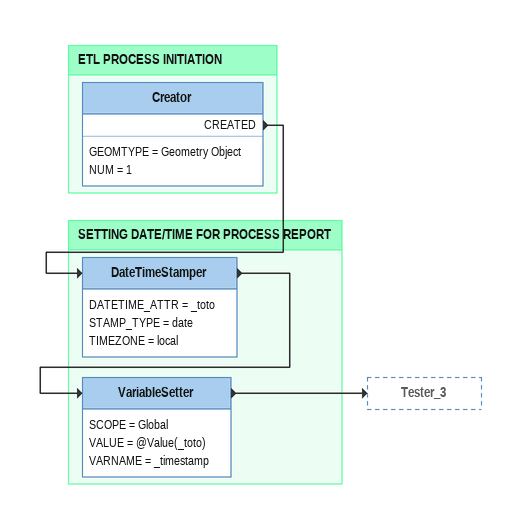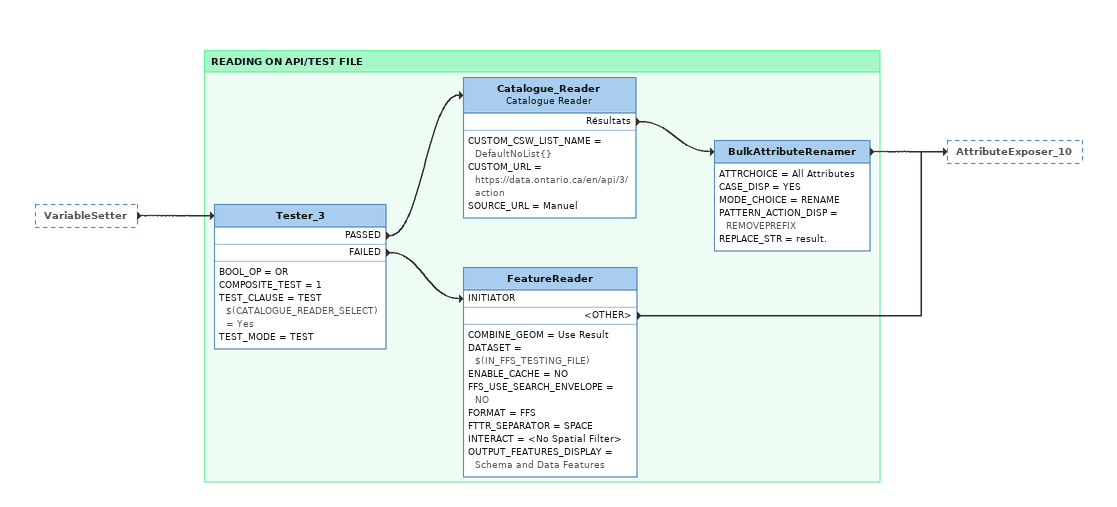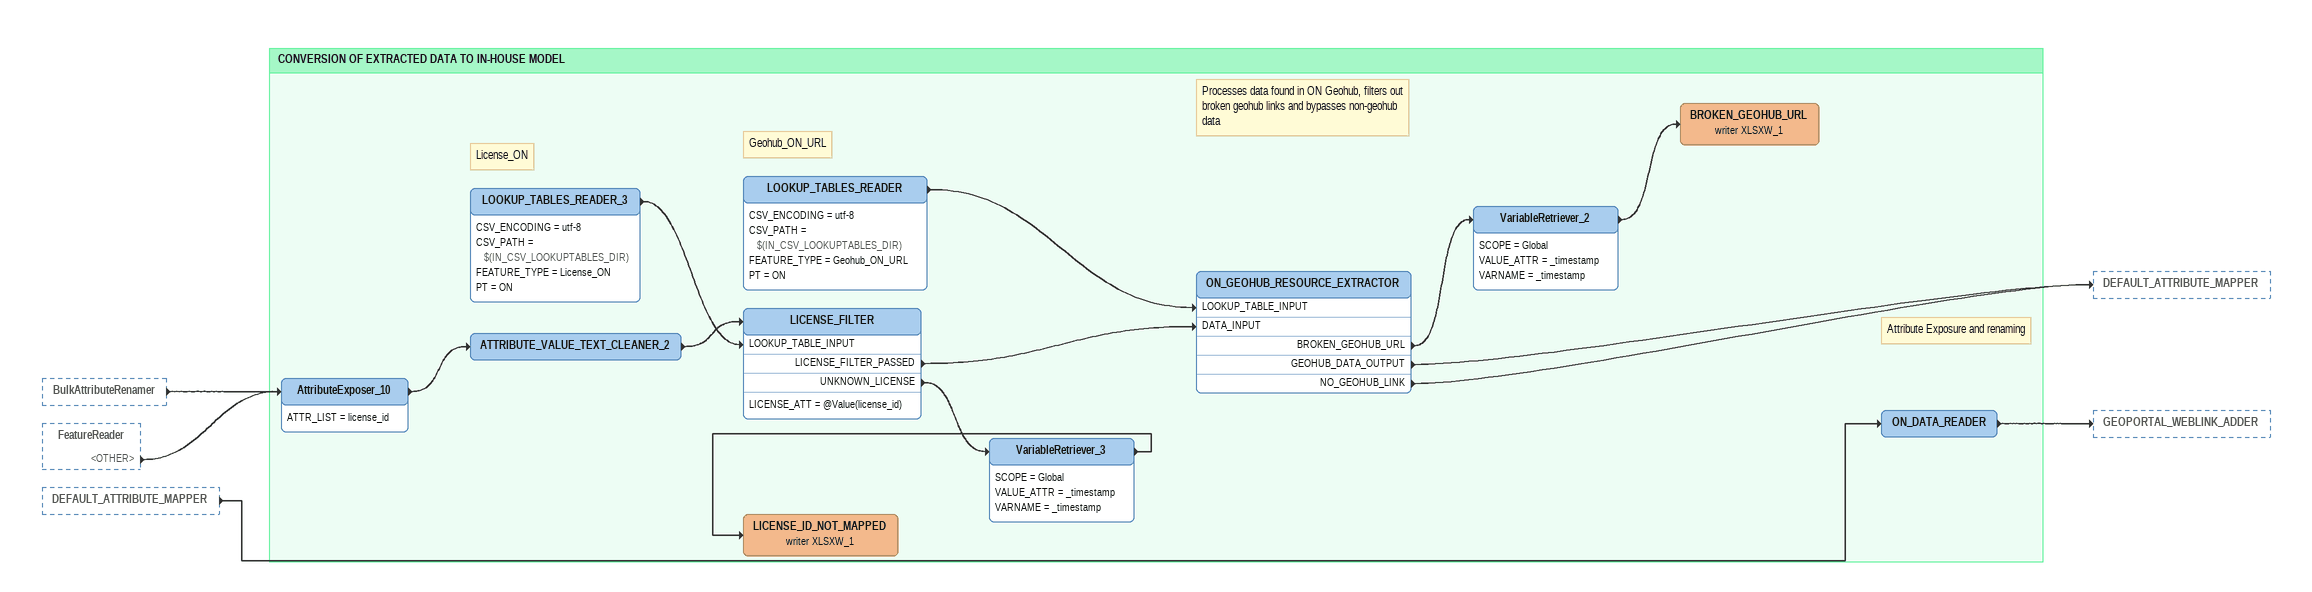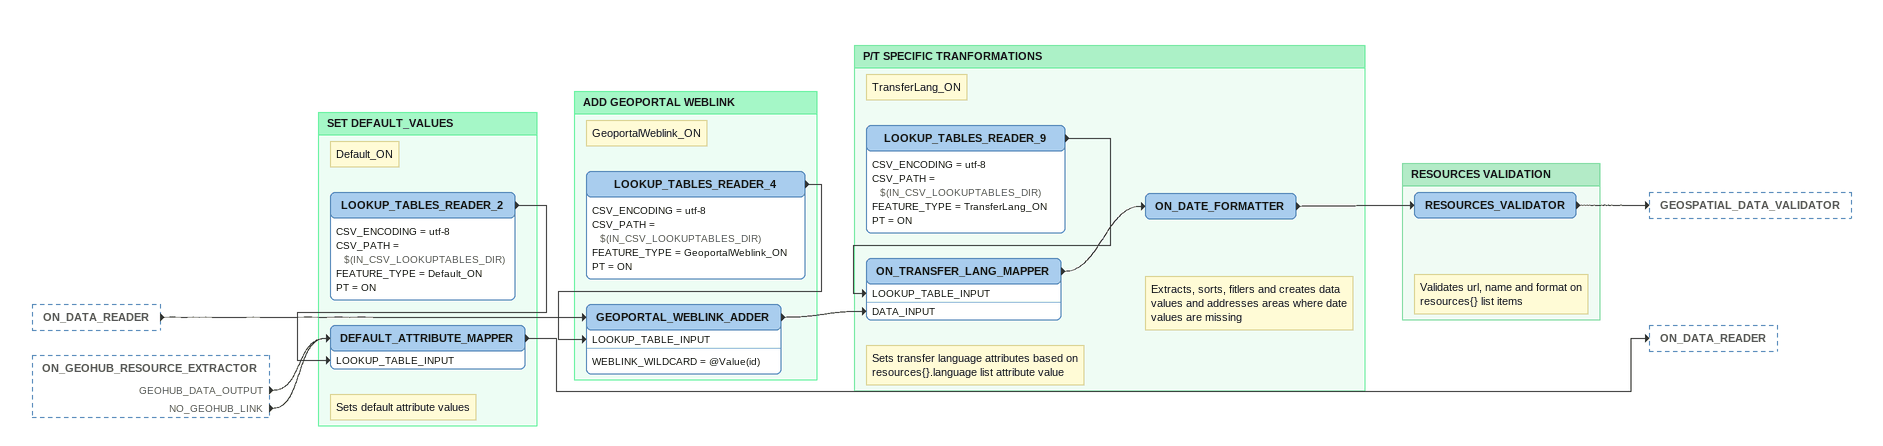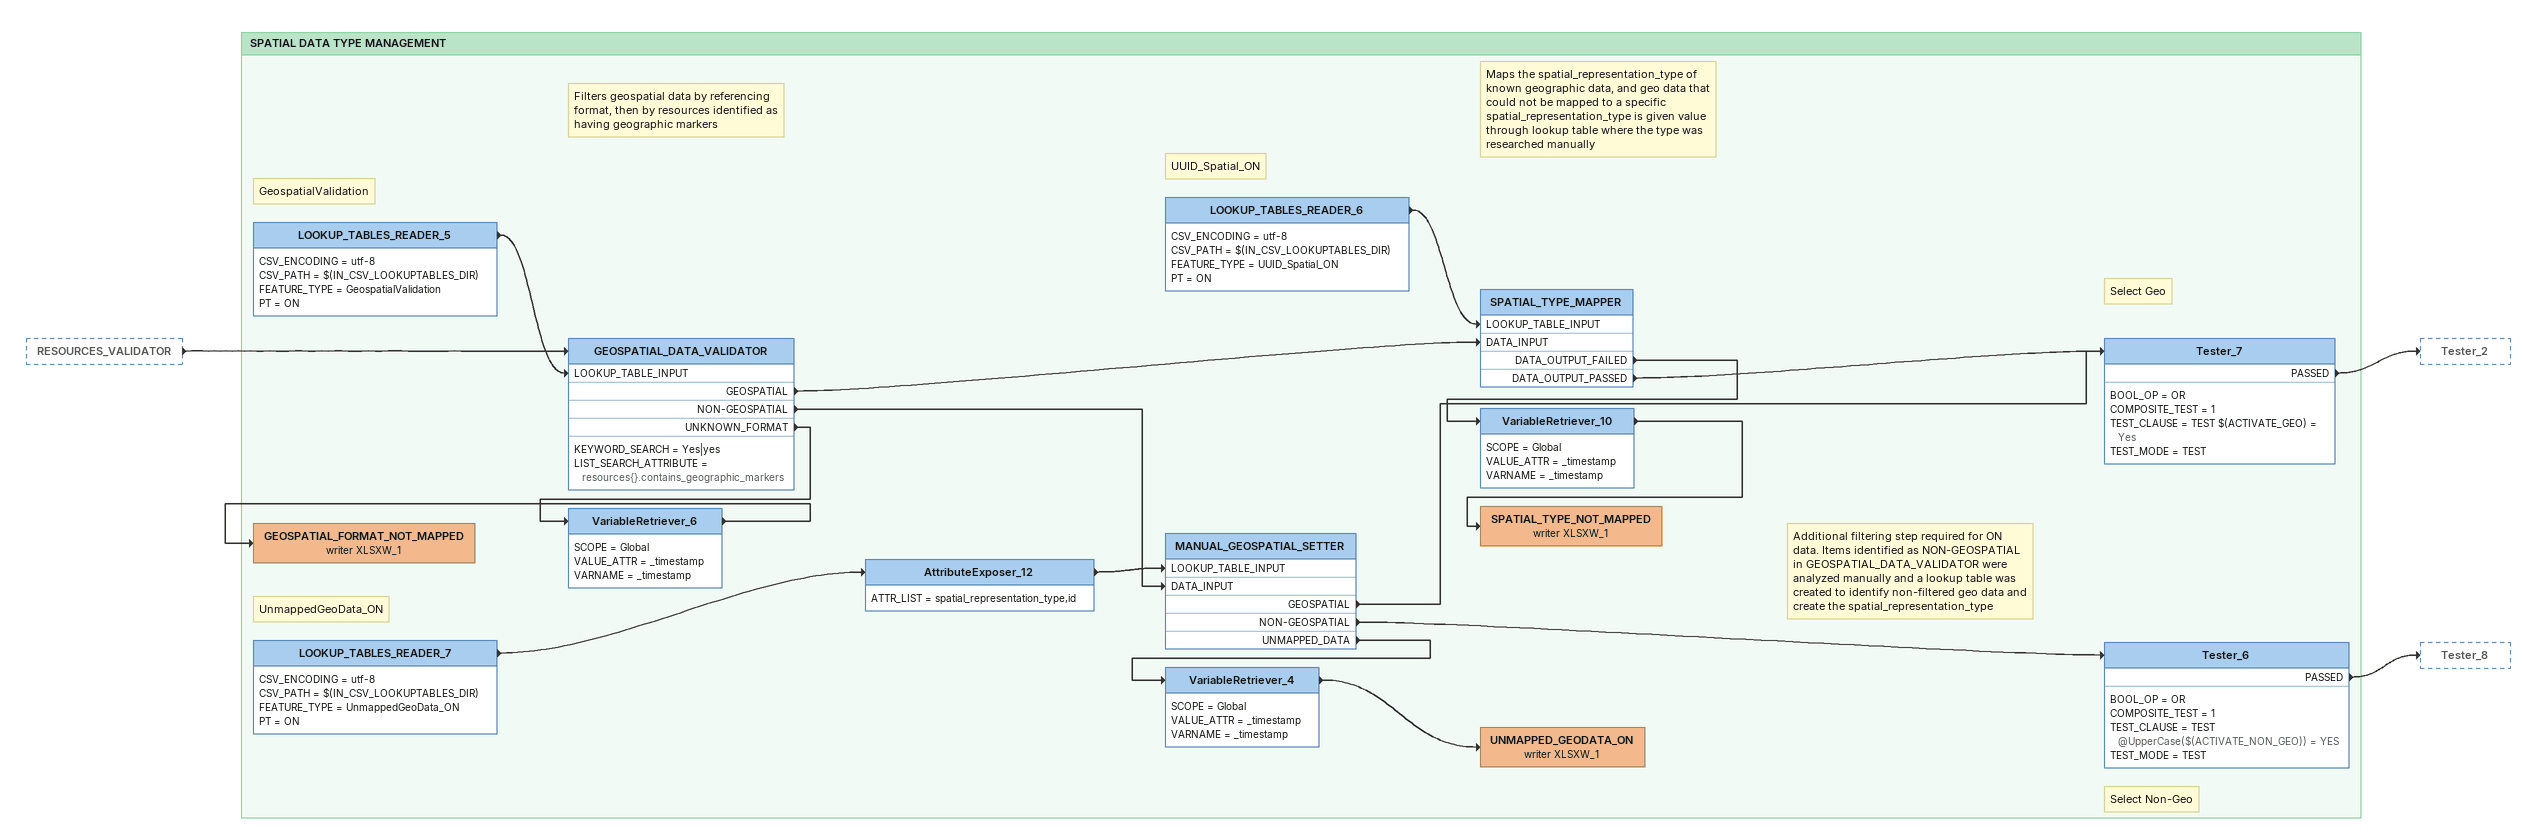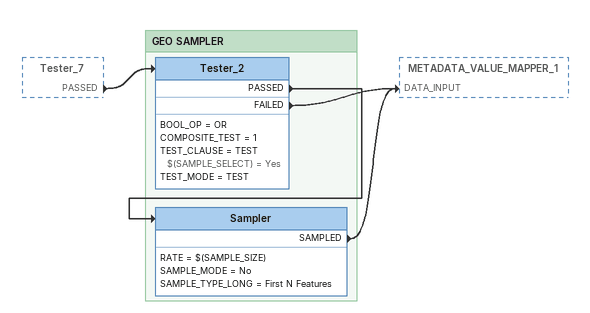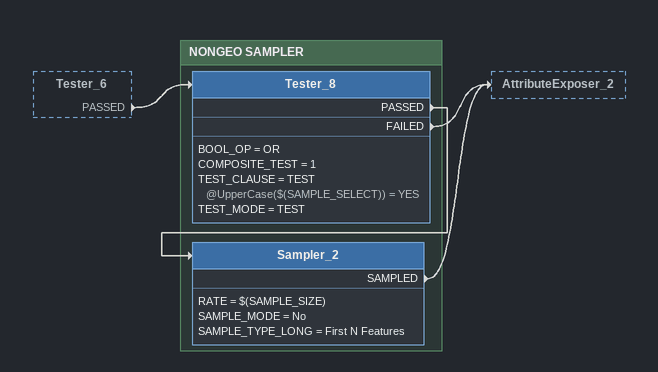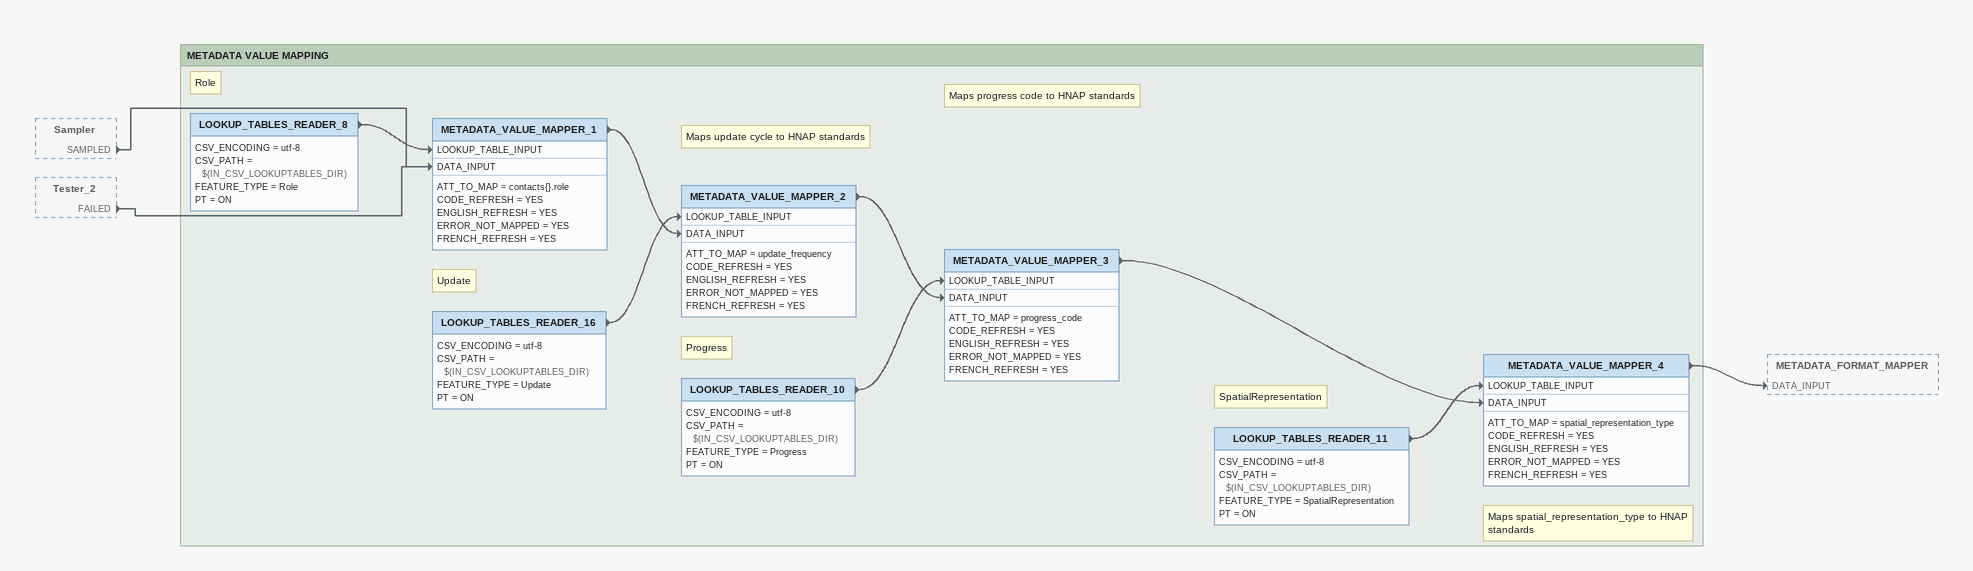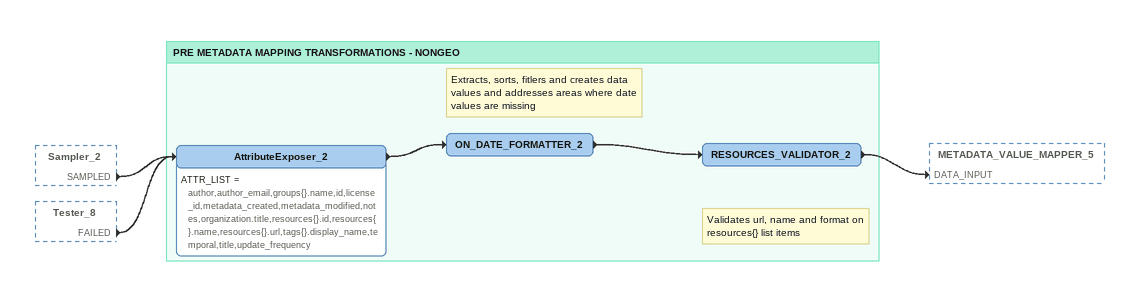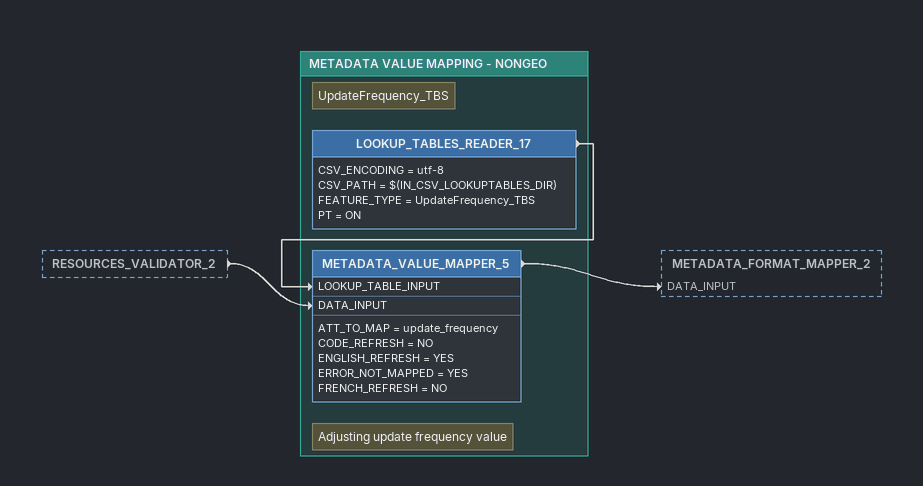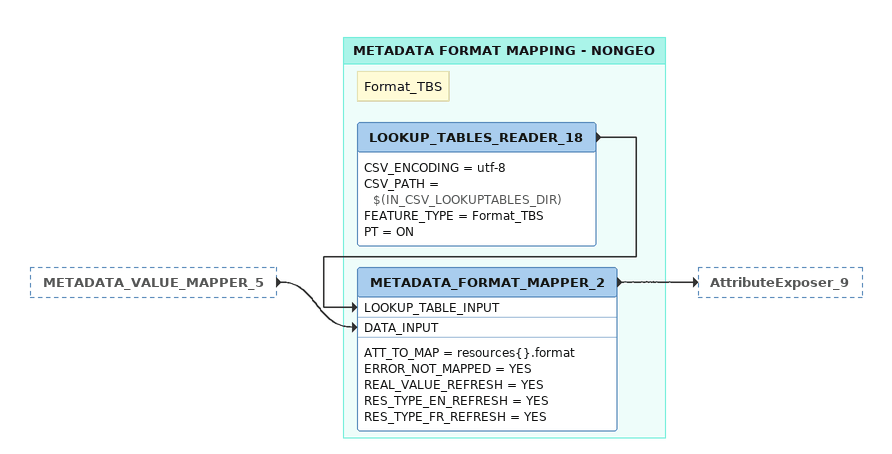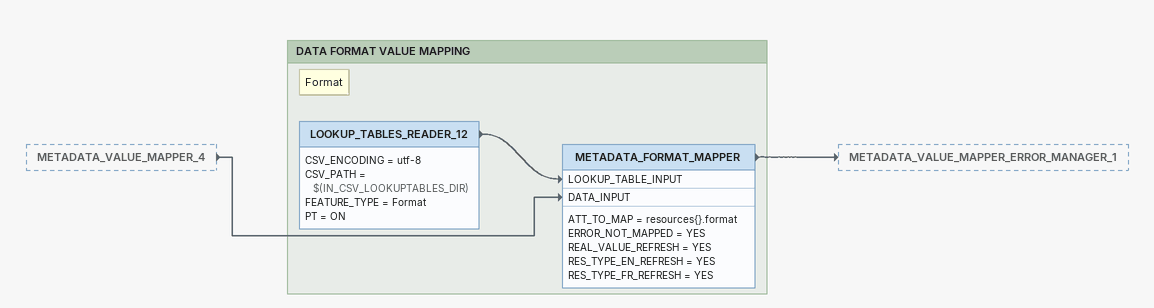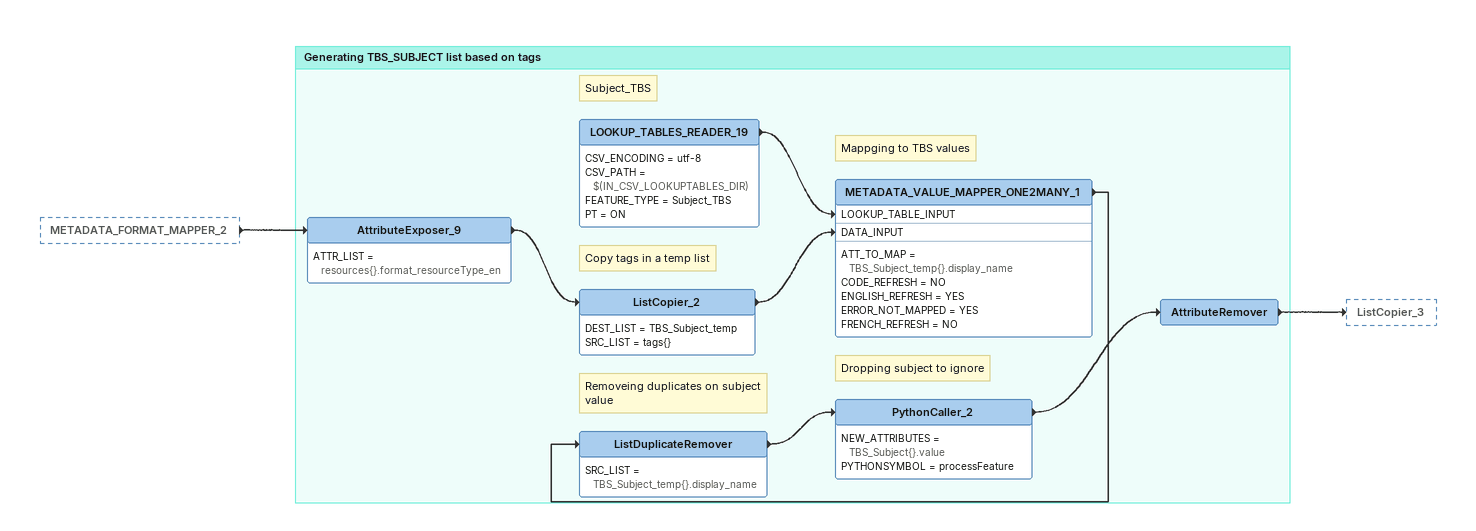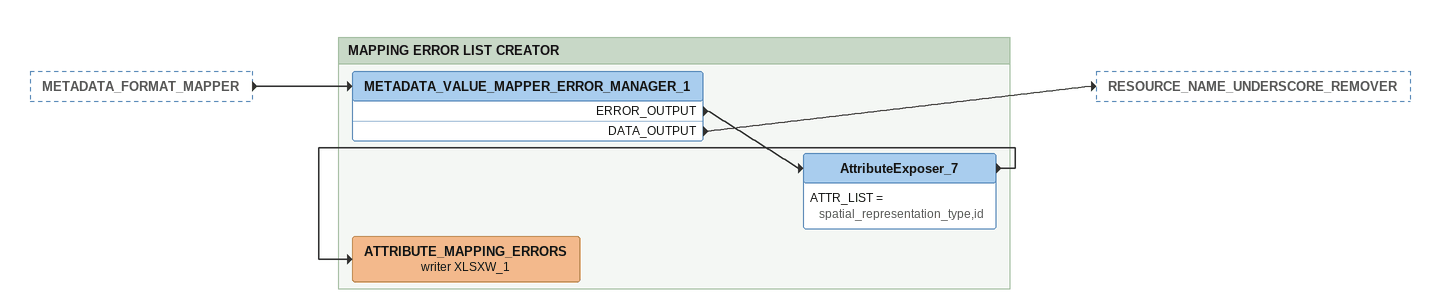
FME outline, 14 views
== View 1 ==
Bookmark: ETL PROCESS INITIATION
Creator
    GEOMTYPE = Geometry Object
    NUM = 1
    CREATED -> DateTimeStamper

Bookmark: SETTING DATE/TIME FOR PROCESS REPORT
DateTimeStamper
    DATETIME_ATTR = _toto
    STAMP_TYPE = date
    TIMEZONE = local
    -> VariableSetter
VariableSetter
    SCOPE = Global
    VALUE = @Value(_toto)
    VARNAME = _timestamp
    -> Tester_3

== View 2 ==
VariableSetter [outside]
    -> Tester_3

Bookmark: READING ON API/TEST FILE
Tester_3
    BOOL_OP = OR
    COMPOSITE_TEST = 1
    TEST_CLAUSE = TEST $(CATALOGUE_READER_SELECT) = Yes
    TEST_MODE = TEST
    PASSED -> Catalogue_Reader
    FAILED -> FeatureReader [INITIATOR]
Catalogue_Reader: Catalogue Reader
    CUSTOM_CSW_LIST_NAME = DefaultNoList{}
    CUSTOM_URL = https://data.ontario.ca/en/api/3/action
    SOURCE_URL = Manuel
    Résultats -> BulkAttributeRenamer
BulkAttributeRenamer
    ATTRCHOICE = All Attributes
    CASE_DISP = YES
    MODE_CHOICE = RENAME
    PATTERN_ACTION_DISP = REMOVEPREFIX
    REPLACE_STR = result.
    -> AttributeExposer_10
FeatureReader
    COMBINE_GEOM = Use Result
    DATASET = $(IN_FFS_TESTING_FILE)
    ENABLE_CACHE = NO
    FFS_USE_SEARCH_ENVELOPE = NO
    FORMAT = FFS
    FTTR_SEPARATOR = SPACE
    INTERACT = <No Spatial Filter>
    OUTPUT_FEATURES_DISPLAY = Schema and Data Features
    <OTHER> -> AttributeExposer_10

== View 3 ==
BulkAttributeRenamer [outside]
    -> AttributeExposer_10
FeatureReader [outside]
    <OTHER> -> AttributeExposer_10
DEFAULT_ATTRIBUTE_MAPPER [outside]
    -> ON_DATA_READER

Bookmark: CONVERSION OF EXTRACTED DATA TO IN-HOUSE MODEL
AttributeExposer_10
    ATTR_LIST = license_id
    -> ATTRIBUTE_VALUE_TEXT_CLEANER_2
ATTRIBUTE_VALUE_TEXT_CLEANER_2
    -> LICENSE_FILTER
Note: License_ON
LOOKUP_TABLES_READER_3
    CSV_ENCODING = utf-8
    CSV_PATH = $(IN_CSV_LOOKUPTABLES_DIR)
    FEATURE_TYPE = License_ON
    PT = ON
    -> LICENSE_FILTER [LOOKUP_TABLE_INPUT]
LICENSE_FILTER
    LICENSE_ATT = @Value(license_id)
    LICENSE_FILTER_PASSED -> ON_GEOHUB_RESOURCE_EXTRACTOR [DATA_INPUT]
    UNKNOWN_LICENSE -> VariableRetriever_3
VariableRetriever_3
    SCOPE = Global
    VALUE_ATTR = _timestamp
    VARNAME = _timestamp
    -> LICENSE_ID_NOT_MAPPED (writer XLSXW_1)
LICENSE_ID_NOT_MAPPED (writer XLSXW_1)
Note: Geohub_ON_URL
LOOKUP_TABLES_READER
    CSV_ENCODING = utf-8
    CSV_PATH = $(IN_CSV_LOOKUPTABLES_DIR)
    FEATURE_TYPE = Geohub_ON_URL
    PT = ON
    -> ON_GEOHUB_RESOURCE_EXTRACTOR [LOOKUP_TABLE_INPUT]
Note: Processes data found in ON Geohub, filters out broken geohub links and bypasses non-geohub data
ON_GEOHUB_RESOURCE_EXTRACTOR
    BROKEN_GEOHUB_URL -> VariableRetriever_2
    GEOHUB_DATA_OUTPUT -> DEFAULT_ATTRIBUTE_MAPPER
    NO_GEOHUB_LINK -> DEFAULT_ATTRIBUTE_MAPPER
VariableRetriever_2
    SCOPE = Global
    VALUE_ATTR = _timestamp
    VARNAME = _timestamp
    -> BROKEN_GEOHUB_URL (writer XLSXW_1)
BROKEN_GEOHUB_URL (writer XLSXW_1)
Note: Attribute Exposure and renaming
ON_DATA_READER
    -> GEOPORTAL_WEBLINK_ADDER

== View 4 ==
ON_DATA_READER [outside]
    -> GEOPORTAL_WEBLINK_ADDER
ON_GEOHUB_RESOURCE_EXTRACTOR [outside]
    GEOHUB_DATA_OUTPUT -> DEFAULT_ATTRIBUTE_MAPPER
    NO_GEOHUB_LINK -> DEFAULT_ATTRIBUTE_MAPPER

Bookmark: SET DEFAULT_VALUES
Note: Default_ON
LOOKUP_TABLES_READER_2
    CSV_ENCODING = utf-8
    CSV_PATH = $(IN_CSV_LOOKUPTABLES_DIR)
    FEATURE_TYPE = Default_ON
    PT = ON
    -> DEFAULT_ATTRIBUTE_MAPPER [LOOKUP_TABLE_INPUT]
Note: Sets default attribute values
DEFAULT_ATTRIBUTE_MAPPER
    -> ON_DATA_READER

Bookmark: ADD GEOPORTAL WEBLINK
Note: GeoportalWeblink_ON
LOOKUP_TABLES_READER_4
    CSV_ENCODING = utf-8
    CSV_PATH = $(IN_CSV_LOOKUPTABLES_DIR)
    FEATURE_TYPE = GeoportalWeblink_ON
    PT = ON
    -> GEOPORTAL_WEBLINK_ADDER [LOOKUP_TABLE_INPUT]
GEOPORTAL_WEBLINK_ADDER
    WEBLINK_WILDCARD = @Value(id)
    -> ON_TRANSFER_LANG_MAPPER [DATA_INPUT]

Bookmark: P/T SPECIFIC TRANFORMATIONS
Note: TransferLang_ON
LOOKUP_TABLES_READER_9
    CSV_ENCODING = utf-8
    CSV_PATH = $(IN_CSV_LOOKUPTABLES_DIR)
    FEATURE_TYPE = TransferLang_ON
    PT = ON
    -> ON_TRANSFER_LANG_MAPPER [LOOKUP_TABLE_INPUT]
Note: Sets transfer language attributes based on resources{}.language list attribute value
ON_TRANSFER_LANG_MAPPER
    -> ON_DATE_FORMATTER
Note: Extracts, sorts, fitlers and creates data values and addresses areas where date values are missing
ON_DATE_FORMATTER
    -> RESOURCES_VALIDATOR

Bookmark: RESOURCES VALIDATION
Note: Validates url, name and format on resources{} list items
RESOURCES_VALIDATOR
    -> GEOSPATIAL_DATA_VALIDATOR

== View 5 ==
RESOURCES_VALIDATOR [outside]
    -> GEOSPATIAL_DATA_VALIDATOR

Bookmark: SPATIAL DATA TYPE MANAGEMENT
Note: GeospatialValidation
LOOKUP_TABLES_READER_5
    CSV_ENCODING = utf-8
    CSV_PATH = $(IN_CSV_LOOKUPTABLES_DIR)
    FEATURE_TYPE = GeospatialValidation
    PT = ON
    -> GEOSPATIAL_DATA_VALIDATOR [LOOKUP_TABLE_INPUT]
Note: Filters geospatial data by referencing format, then by resources identified as having geographic markers
GEOSPATIAL_DATA_VALIDATOR
    KEYWORD_SEARCH = Yes|yes
    LIST_SEARCH_ATTRIBUTE = resources{}.contains_geographic_markers
    GEOSPATIAL -> SPATIAL_TYPE_MAPPER [DATA_INPUT]
    NON-GEOSPATIAL -> MANUAL_GEOSPATIAL_SETTER [DATA_INPUT]
    UNKNOWN_FORMAT -> VariableRetriever_6
VariableRetriever_6
    SCOPE = Global
    VALUE_ATTR = _timestamp
    VARNAME = _timestamp
    -> GEOSPATIAL_FORMAT_NOT_MAPPED (writer XLSXW_1)
GEOSPATIAL_FORMAT_NOT_MAPPED (writer XLSXW_1)
Note: UnmappedGeoData_ON
LOOKUP_TABLES_READER_7
    CSV_ENCODING = utf-8
    CSV_PATH = $(IN_CSV_LOOKUPTABLES_DIR)
    FEATURE_TYPE = UnmappedGeoData_ON
    PT = ON
    -> AttributeExposer_12
AttributeExposer_12
    ATTR_LIST = spatial_representation_type,id
    -> MANUAL_GEOSPATIAL_SETTER [LOOKUP_TABLE_INPUT]
Note: Additional filtering step required for ON data. Items identified as NON-GEOSPATIAL in GEOSPATIAL_DATA_VALIDATOR were analyzed manually and a lookup table was created to identify non-filtered geo data and create the spatial_representation_type
MANUAL_GEOSPATIAL_SETTER
    GEOSPATIAL -> Tester_7
    NON-GEOSPATIAL -> Tester_6
    UNMAPPED_DATA -> VariableRetriever_4
Note: Select Non-Geo
Tester_6
    BOOL_OP = OR
    COMPOSITE_TEST = 1
    TEST_CLAUSE = TEST @UpperCase($(ACTIVATE_NON_GEO)) = YES
    TEST_MODE = TEST
    PASSED -> Tester_8
VariableRetriever_4
    SCOPE = Global
    VALUE_ATTR = _timestamp
    VARNAME = _timestamp
    -> UNMAPPED_GEODATA_ON (writer XLSXW_1)
UNMAPPED_GEODATA_ON (writer XLSXW_1)
Note: UUID_Spatial_ON
LOOKUP_TABLES_READER_6
    CSV_ENCODING = utf-8
    CSV_PATH = $(IN_CSV_LOOKUPTABLES_DIR)
    FEATURE_TYPE = UUID_Spatial_ON
    PT = ON
    -> SPATIAL_TYPE_MAPPER [LOOKUP_TABLE_INPUT]
Note: Maps the spatial_representation_type of known geographic data, and geo data that could not be mapped to a specific spatial_representation_type is given value through lookup table where the type was researched manually
SPATIAL_TYPE_MAPPER
    DATA_OUTPUT_FAILED -> VariableRetriever_10
    DATA_OUTPUT_PASSED -> Tester_7
Note: Select Geo
Tester_7
    BOOL_OP = OR
    COMPOSITE_TEST = 1
    TEST_CLAUSE = TEST $(ACTIVATE_GEO) = Yes
    TEST_MODE = TEST
    PASSED -> Tester_2
VariableRetriever_10
    SCOPE = Global
    VALUE_ATTR = _timestamp
    VARNAME = _timestamp
    -> SPATIAL_TYPE_NOT_MAPPED (writer XLSXW_1)
SPATIAL_TYPE_NOT_MAPPED (writer XLSXW_1)

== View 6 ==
Tester_7 [outside]
    PASSED -> Tester_2

Bookmark: GEO SAMPLER
Tester_2
    BOOL_OP = OR
    COMPOSITE_TEST = 1
    TEST_CLAUSE = TEST $(SAMPLE_SELECT) = Yes
    TEST_MODE = TEST
    PASSED -> Sampler
    FAILED -> METADATA_VALUE_MAPPER_1 [DATA_INPUT]
Sampler
    RATE = $(SAMPLE_SIZE)
    SAMPLE_MODE = No
    SAMPLE_TYPE_LONG = First N Features
    SAMPLED -> METADATA_VALUE_MAPPER_1 [DATA_INPUT]

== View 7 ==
Tester_6 [outside]
    PASSED -> Tester_8

Bookmark: NONGEO SAMPLER
Tester_8
    BOOL_OP = OR
    COMPOSITE_TEST = 1
    TEST_CLAUSE = TEST @UpperCase($(SAMPLE_SELECT)) = YES
    TEST_MODE = TEST
    PASSED -> Sampler_2
    FAILED -> AttributeExposer_2
Sampler_2
    RATE = $(SAMPLE_SIZE)
    SAMPLE_MODE = No
    SAMPLE_TYPE_LONG = First N Features
    SAMPLED -> AttributeExposer_2

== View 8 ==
Sampler [outside]
    SAMPLED -> METADATA_VALUE_MAPPER_1 [DATA_INPUT]
Tester_2 [outside]
    FAILED -> METADATA_VALUE_MAPPER_1 [DATA_INPUT]

Bookmark: METADATA VALUE MAPPING
Note: Role
LOOKUP_TABLES_READER_8
    CSV_ENCODING = utf-8
    CSV_PATH = $(IN_CSV_LOOKUPTABLES_DIR)
    FEATURE_TYPE = Role
    PT = ON
    -> METADATA_VALUE_MAPPER_1 [LOOKUP_TABLE_INPUT]
METADATA_VALUE_MAPPER_1
    ATT_TO_MAP = contacts{}.role
    CODE_REFRESH = YES
    ENGLISH_REFRESH = YES
    ERROR_NOT_MAPPED = YES
    FRENCH_REFRESH = YES
    -> METADATA_VALUE_MAPPER_2 [DATA_INPUT]
Note: Update
LOOKUP_TABLES_READER_16
    CSV_ENCODING = utf-8
    CSV_PATH = $(IN_CSV_LOOKUPTABLES_DIR)
    FEATURE_TYPE = Update
    PT = ON
    -> METADATA_VALUE_MAPPER_2 [LOOKUP_TABLE_INPUT]
Note: Maps update cycle to HNAP standards
METADATA_VALUE_MAPPER_2
    ATT_TO_MAP = update_frequency
    CODE_REFRESH = YES
    ENGLISH_REFRESH = YES
    ERROR_NOT_MAPPED = YES
    FRENCH_REFRESH = YES
    -> METADATA_VALUE_MAPPER_3 [DATA_INPUT]
Note: Progress
LOOKUP_TABLES_READER_10
    CSV_ENCODING = utf-8
    CSV_PATH = $(IN_CSV_LOOKUPTABLES_DIR)
    FEATURE_TYPE = Progress
    PT = ON
    -> METADATA_VALUE_MAPPER_3 [LOOKUP_TABLE_INPUT]
Note: Maps progress code to HNAP standards
METADATA_VALUE_MAPPER_3
    ATT_TO_MAP = progress_code
    CODE_REFRESH = YES
    ENGLISH_REFRESH = YES
    ERROR_NOT_MAPPED = YES
    FRENCH_REFRESH = YES
    -> METADATA_VALUE_MAPPER_4 [DATA_INPUT]
Note: SpatialRepresentation
LOOKUP_TABLES_READER_11
    CSV_ENCODING = utf-8
    CSV_PATH = $(IN_CSV_LOOKUPTABLES_DIR)
    FEATURE_TYPE = SpatialRepresentation
    PT = ON
    -> METADATA_VALUE_MAPPER_4 [LOOKUP_TABLE_INPUT]
Note: Maps spatial_representation_type to HNAP standards
METADATA_VALUE_MAPPER_4
    ATT_TO_MAP = spatial_representation_type
    CODE_REFRESH = YES
    ENGLISH_REFRESH = YES
    ERROR_NOT_MAPPED = YES
    FRENCH_REFRESH = YES
    -> METADATA_FORMAT_MAPPER [DATA_INPUT]

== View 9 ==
Sampler_2 [outside]
    SAMPLED -> AttributeExposer_2
Tester_8 [outside]
    FAILED -> AttributeExposer_2

Bookmark: PRE METADATA MAPPING TRANSFORMATIONS - NONGEO
AttributeExposer_2
    ATTR_LIST = author,author_email,groups{}.name,id,license_id,metadata_created,metadata_modified,notes,organization.title,resources{}.id,resources{}.name,resources{}.url,tags{}.display_name,temporal,title,update_frequency
    -> ON_DATE_FORMATTER_2
Note: Extracts, sorts, fitlers and creates data values and addresses areas where date values are missing
ON_DATE_FORMATTER_2
    -> RESOURCES_VALIDATOR_2
Note: Validates url, name and format on resources{} list items
RESOURCES_VALIDATOR_2
    -> METADATA_VALUE_MAPPER_5 [DATA_INPUT]

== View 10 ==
RESOURCES_VALIDATOR_2 [outside]
    -> METADATA_VALUE_MAPPER_5 [DATA_INPUT]

Bookmark: METADATA VALUE MAPPING - NONGEO
Note: UpdateFrequency_TBS
LOOKUP_TABLES_READER_17
    CSV_ENCODING = utf-8
    CSV_PATH = $(IN_CSV_LOOKUPTABLES_DIR)
    FEATURE_TYPE = UpdateFrequency_TBS
    PT = ON
    -> METADATA_VALUE_MAPPER_5 [LOOKUP_TABLE_INPUT]
Note: Adjusting update frequency value
METADATA_VALUE_MAPPER_5
    ATT_TO_MAP = update_frequency
    CODE_REFRESH = NO
    ENGLISH_REFRESH = YES
    ERROR_NOT_MAPPED = YES
    FRENCH_REFRESH = NO
    -> METADATA_FORMAT_MAPPER_2 [DATA_INPUT]

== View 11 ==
METADATA_VALUE_MAPPER_5 [outside]
    -> METADATA_FORMAT_MAPPER_2 [DATA_INPUT]

Bookmark: METADATA FORMAT MAPPING - NONGEO
Note: Format_TBS
LOOKUP_TABLES_READER_18
    CSV_ENCODING = utf-8
    CSV_PATH = $(IN_CSV_LOOKUPTABLES_DIR)
    FEATURE_TYPE = Format_TBS
    PT = ON
    -> METADATA_FORMAT_MAPPER_2 [LOOKUP_TABLE_INPUT]
METADATA_FORMAT_MAPPER_2
    ATT_TO_MAP = resources{}.format
    ERROR_NOT_MAPPED = YES
    REAL_VALUE_REFRESH = YES
    RES_TYPE_EN_REFRESH = YES
    RES_TYPE_FR_REFRESH = YES
    -> AttributeExposer_9

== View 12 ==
METADATA_VALUE_MAPPER_4 [outside]
    -> METADATA_FORMAT_MAPPER [DATA_INPUT]

Bookmark: DATA FORMAT VALUE MAPPING
Note: Format
LOOKUP_TABLES_READER_12
    CSV_ENCODING = utf-8
    CSV_PATH = $(IN_CSV_LOOKUPTABLES_DIR)
    FEATURE_TYPE = Format
    PT = ON
    -> METADATA_FORMAT_MAPPER [LOOKUP_TABLE_INPUT]
METADATA_FORMAT_MAPPER
    ATT_TO_MAP = resources{}.format
    ERROR_NOT_MAPPED = YES
    REAL_VALUE_REFRESH = YES
    RES_TYPE_EN_REFRESH = YES
    RES_TYPE_FR_REFRESH = YES
    -> METADATA_VALUE_MAPPER_ERROR_MANAGER_1

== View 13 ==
METADATA_FORMAT_MAPPER_2 [outside]
    -> AttributeExposer_9

Bookmark: Generating TBS_SUBJECT list based on tags
AttributeExposer_9
    ATTR_LIST = resources{}.format_resourceType_en
    -> ListCopier_2
Note: Copy tags in a temp list
ListCopier_2
    DEST_LIST = TBS_Subject_temp
    SRC_LIST = tags{}
    -> METADATA_VALUE_MAPPER_ONE2MANY_1 [DATA_INPUT]
Note: Subject_TBS
LOOKUP_TABLES_READER_19
    CSV_ENCODING = utf-8
    CSV_PATH = $(IN_CSV_LOOKUPTABLES_DIR)
    FEATURE_TYPE = Subject_TBS
    PT = ON
    -> METADATA_VALUE_MAPPER_ONE2MANY_1 [LOOKUP_TABLE_INPUT]
Note: Mappging to TBS values
METADATA_VALUE_MAPPER_ONE2MANY_1
    ATT_TO_MAP = TBS_Subject_temp{}.display_name
    CODE_REFRESH = NO
    ENGLISH_REFRESH = YES
    ERROR_NOT_MAPPED = YES
    FRENCH_REFRESH = NO
    -> ListDuplicateRemover
Note: Removeing duplicates on subject value
ListDuplicateRemover
    SRC_LIST = TBS_Subject_temp{}.display_name
    -> PythonCaller_2
Note: Dropping subject to ignore
PythonCaller_2
    NEW_ATTRIBUTES = TBS_Subject{}.value
    PYTHONSYMBOL = processFeature
    -> AttributeRemover
AttributeRemover
    -> ListCopier_3

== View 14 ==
METADATA_FORMAT_MAPPER [outside]
    -> METADATA_VALUE_MAPPER_ERROR_MANAGER_1

Bookmark: MAPPING ERROR LIST CREATOR
METADATA_VALUE_MAPPER_ERROR_MANAGER_1
    ERROR_OUTPUT -> AttributeExposer_7
    DATA_OUTPUT -> RESOURCE_NAME_UNDERSCORE_REMOVER
AttributeExposer_7
    ATTR_LIST = spatial_representation_type,id
    -> ATTRIBUTE_MAPPING_ERRORS (writer XLSXW_1)
ATTRIBUTE_MAPPING_ERRORS (writer XLSXW_1)
